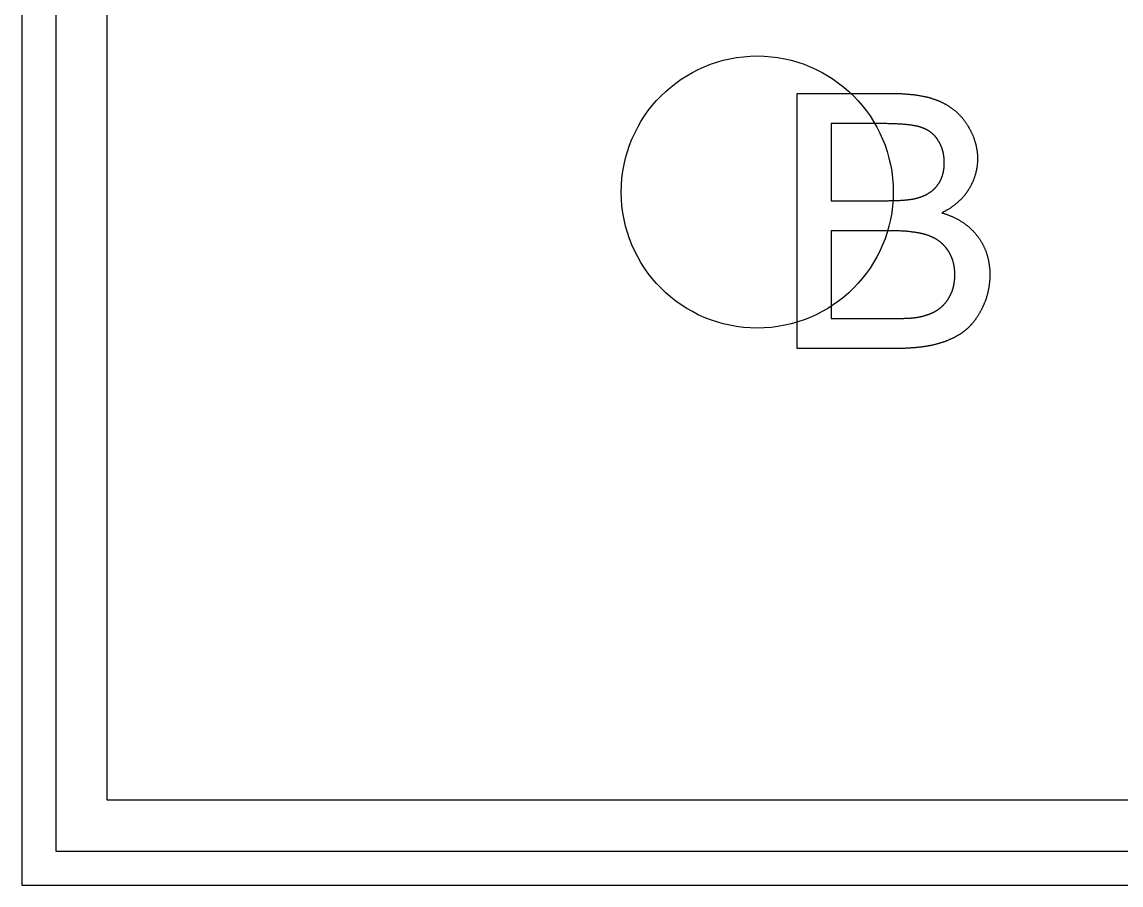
# Model space of a CAD drawing. Extents: x -140 to 139, y -60 to 60.
# Drawn here: x -35.15 to -22.22, y -42.15 to -32 of the extents above; entities that cross this region are included whole.
import ezdxf

# ---------------------------------------------------------------- set-up
doc = ezdxf.new("R2010")
doc.units = 0
doc.layers.add('CUT', color=1, linetype='Continuous')
doc.layers.add('ENGRAVE', color=5, linetype='Continuous')

msp = doc.modelspace()

# ---------------------------------------------------------------- linework, layer by layer
at = {"layer": 'CUT', "color": 1}
msp.add_circle((-26.5, -34), 1.6, dxfattribs=at)
at = {"layer": 'ENGRAVE', "color": 5}
for points in [[(-14.85, -21.85), (-35.15, -21.85), (-35.15, -42.15), (-14.85, -42.15), (-14.85, -21.85)], [(-15.25, -22.25), (-34.75, -22.25), (-34.75, -41.75), (-15.25, -41.75), (-15.25, -22.25)]]:
    msp.add_lwpolyline(points, close=True, dxfattribs=at)
for points in [[(-34.15, -22.85), (-34.15, -41.15)], [(-26.029, -35.841), (-26.029, -32.841)], [(-26.029, -32.841), (-24.904, -32.841)], [(-24.904, -32.841), (-24.891, -32.841), (-24.878, -32.841), (-24.865, -32.841), (-24.853, -32.842), (-24.84, -32.842), (-24.828, -32.842), (-24.815, -32.843), (-24.803, -32.843), (-24.791, -32.844), (-24.779, -32.844), (-24.767, -32.845), (-24.755, -32.846), (-24.744, -32.847), (-24.732, -32.847), (-24.72, -32.848), (-24.709, -32.849), (-24.698, -32.851), (-24.686, -32.852), (-24.675, -32.853), (-24.664, -32.854), (-24.653, -32.855), (-24.642, -32.857), (-24.631, -32.858), (-24.621, -32.86), (-24.61, -32.861), (-24.6, -32.863), (-24.59, -32.865), (-24.579, -32.867), (-24.568, -32.869), (-24.558, -32.871), (-24.548, -32.873), (-24.539, -32.875), (-24.532, -32.876), (-24.525, -32.878), (-24.519, -32.879), (-24.513, -32.88), (-24.507, -32.882), (-24.501, -32.883), (-24.495, -32.885), (-24.489, -32.886), (-24.482, -32.888), (-24.476, -32.89), (-24.47, -32.891), (-24.464, -32.893), (-24.458, -32.895), (-24.452, -32.897), (-24.447, -32.898), (-24.441, -32.9), (-24.435, -32.902), (-24.429, -32.904), (-24.424, -32.906), (-24.418, -32.908), (-24.412, -32.91), (-24.407, -32.912), (-24.401, -32.914), (-24.396, -32.916), (-24.39, -32.918), (-24.385, -32.92), (-24.379, -32.922), (-24.374, -32.924), (-24.369, -32.926), (-24.364, -32.929), (-24.359, -32.931), (-24.353, -32.933)], [(-24.353, -32.933), (-24.347, -32.936), (-24.34, -32.939), (-24.334, -32.942), (-24.327, -32.945), (-24.321, -32.948), (-24.315, -32.951), (-24.308, -32.954), (-24.302, -32.957), (-24.296, -32.961), (-24.29, -32.964), (-24.284, -32.967), (-24.278, -32.971), (-24.272, -32.974), (-24.266, -32.978), (-24.26, -32.981), (-24.254, -32.985), (-24.248, -32.989), (-24.242, -32.992), (-24.237, -32.996), (-24.231, -33), (-24.225, -33.004), (-24.22, -33.008), (-24.214, -33.012), (-24.209, -33.016), (-24.203, -33.02), (-24.198, -33.024), (-24.192, -33.028), (-24.187, -33.032), (-24.182, -33.036), (-24.176, -33.041), (-24.171, -33.045), (-24.166, -33.05), (-24.161, -33.054), (-24.156, -33.058), (-24.151, -33.063), (-24.146, -33.067), (-24.142, -33.072), (-24.137, -33.077), (-24.132, -33.081), (-24.127, -33.086), (-24.123, -33.091), (-24.118, -33.095), (-24.114, -33.1), (-24.109, -33.105), (-24.105, -33.11), (-24.1, -33.115), (-24.096, -33.12), (-24.091, -33.125), (-24.087, -33.131), (-24.083, -33.136), (-24.079, -33.141), (-24.074, -33.146), (-24.07, -33.152), (-24.066, -33.157), (-24.062, -33.162), (-24.058, -33.168), (-24.054, -33.173), (-24.05, -33.179), (-24.047, -33.185), (-24.043, -33.19), (-24.039, -33.196), (-24.035, -33.202), (-24.032, -33.208), (-24.028, -33.214)], [(-25.033, -33.195), (-25.632, -33.195)], [(-25.632, -33.195), (-25.632, -34.102)], [(-24.576, -33.238), (-24.579, -33.237), (-24.582, -33.236), (-24.584, -33.236), (-24.587, -33.235), (-24.589, -33.234), (-24.592, -33.233), (-24.595, -33.233), (-24.598, -33.232), (-24.6, -33.231), (-24.603, -33.23), (-24.606, -33.23), (-24.609, -33.229), (-24.612, -33.228), (-24.615, -33.227), (-24.618, -33.227), (-24.621, -33.226), (-24.624, -33.225), (-24.627, -33.225), (-24.63, -33.224), (-24.633, -33.223), (-24.637, -33.223), (-24.64, -33.222), (-24.643, -33.221), (-24.646, -33.221), (-24.65, -33.22), (-24.654, -33.22), (-24.657, -33.219), (-24.66, -33.218), (-24.663, -33.218), (-24.665, -33.217), (-24.669, -33.217), (-24.674, -33.216), (-24.681, -33.215), (-24.69, -33.214), (-24.699, -33.212), (-24.709, -33.211), (-24.718, -33.21), (-24.728, -33.209), (-24.737, -33.208), (-24.746, -33.207), (-24.756, -33.206), (-24.766, -33.205), (-24.776, -33.204), (-24.787, -33.203), (-24.797, -33.202), (-24.808, -33.202), (-24.819, -33.201), (-24.83, -33.2), (-24.841, -33.2), (-24.853, -33.199), (-24.865, -33.199), (-24.876, -33.198), (-24.889, -33.198), (-24.901, -33.197), (-24.913, -33.197), (-24.926, -33.196), (-24.938, -33.196), (-24.951, -33.196), (-24.964, -33.196), (-24.978, -33.195), (-24.991, -33.195), (-25.005, -33.195), (-25.019, -33.195), (-25.033, -33.195)], [(-24.028, -33.214), (-24.024, -33.22), (-24.02, -33.226), (-24.017, -33.232), (-24.013, -33.238), (-24.01, -33.244), (-24.006, -33.25), (-24.003, -33.256), (-23.999, -33.263), (-23.996, -33.269), (-23.993, -33.275), (-23.989, -33.281), (-23.986, -33.287), (-23.983, -33.294), (-23.98, -33.3), (-23.977, -33.306), (-23.974, -33.312), (-23.972, -33.319), (-23.969, -33.325), (-23.966, -33.331), (-23.964, -33.337), (-23.961, -33.344), (-23.958, -33.35), (-23.956, -33.356), (-23.954, -33.363), (-23.951, -33.369), (-23.949, -33.375), (-23.947, -33.382), (-23.945, -33.388), (-23.943, -33.395), (-23.941, -33.401), (-23.939, -33.407), (-23.937, -33.414), (-23.935, -33.42), (-23.933, -33.426), (-23.932, -33.432), (-23.93, -33.438), (-23.929, -33.444), (-23.927, -33.45), (-23.926, -33.456), (-23.925, -33.462), (-23.923, -33.468), (-23.922, -33.474), (-23.921, -33.48), (-23.92, -33.486), (-23.919, -33.492), (-23.918, -33.498), (-23.917, -33.504), (-23.916, -33.51), (-23.915, -33.516), (-23.915, -33.522), (-23.914, -33.528), (-23.913, -33.534), (-23.913, -33.541), (-23.912, -33.547), (-23.911, -33.553), (-23.911, -33.559), (-23.911, -33.565), (-23.91, -33.571), (-23.91, -33.577), (-23.91, -33.584), (-23.91, -33.59), (-23.909, -33.596), (-23.909, -33.602), (-23.909, -33.608)], [(-24.372, -33.394), (-24.374, -33.39), (-24.376, -33.387), (-24.379, -33.383), (-24.381, -33.38), (-24.383, -33.376), (-24.386, -33.373), (-24.388, -33.37), (-24.39, -33.366), (-24.393, -33.363), (-24.395, -33.36), (-24.398, -33.357), (-24.4, -33.354), (-24.403, -33.351), (-24.405, -33.348), (-24.408, -33.345), (-24.411, -33.342), (-24.413, -33.339), (-24.416, -33.336), (-24.419, -33.333), (-24.422, -33.33), (-24.424, -33.327), (-24.427, -33.324), (-24.43, -33.322), (-24.433, -33.319), (-24.436, -33.316), (-24.439, -33.314), (-24.442, -33.311), (-24.445, -33.308), (-24.448, -33.306), (-24.451, -33.303), (-24.454, -33.301), (-24.457, -33.299), (-24.46, -33.296), (-24.464, -33.294), (-24.467, -33.291), (-24.47, -33.289), (-24.474, -33.287), (-24.477, -33.284), (-24.481, -33.282), (-24.484, -33.28), (-24.488, -33.278), (-24.491, -33.276), (-24.495, -33.273), (-24.498, -33.271), (-24.502, -33.269), (-24.505, -33.267), (-24.509, -33.265), (-24.513, -33.264), (-24.517, -33.262), (-24.52, -33.26), (-24.524, -33.258), (-24.528, -33.256), (-24.532, -33.255), (-24.536, -33.253), (-24.54, -33.251), (-24.544, -33.25), (-24.548, -33.248), (-24.552, -33.247), (-24.556, -33.245), (-24.56, -33.244), (-24.564, -33.242), (-24.568, -33.241), (-24.572, -33.239), (-24.576, -33.238)], [(-24.3, -33.656), (-24.3, -33.651), (-24.3, -33.646), (-24.3, -33.641), (-24.3, -33.636), (-24.301, -33.631), (-24.301, -33.626), (-24.301, -33.621), (-24.301, -33.617), (-24.302, -33.612), (-24.302, -33.607), (-24.302, -33.602), (-24.303, -33.598), (-24.303, -33.593), (-24.304, -33.588), (-24.305, -33.584), (-24.305, -33.579), (-24.306, -33.575), (-24.306, -33.57), (-24.307, -33.565), (-24.308, -33.561), (-24.309, -33.556), (-24.31, -33.552), (-24.31, -33.547), (-24.311, -33.543), (-24.312, -33.539), (-24.313, -33.534), (-24.314, -33.53), (-24.315, -33.525), (-24.317, -33.521), (-24.318, -33.516), (-24.319, -33.512), (-24.32, -33.508), (-24.321, -33.504), (-24.322, -33.5), (-24.324, -33.496), (-24.325, -33.493), (-24.326, -33.489), (-24.327, -33.485), (-24.329, -33.482), (-24.33, -33.478), (-24.331, -33.474), (-24.333, -33.47), (-24.334, -33.467), (-24.336, -33.463), (-24.337, -33.46), (-24.339, -33.456), (-24.34, -33.452), (-24.342, -33.449), (-24.344, -33.445), (-24.345, -33.442), (-24.347, -33.438), (-24.349, -33.435), (-24.35, -33.431), (-24.352, -33.428), (-24.354, -33.424), (-24.356, -33.421), (-24.358, -33.417), (-24.36, -33.414), (-24.362, -33.41), (-24.364, -33.407), (-24.366, -33.404), (-24.368, -33.4), (-24.37, -33.397), (-24.372, -33.394)], [(-23.909, -33.608), (-23.909, -33.614), (-23.909, -33.62), (-23.91, -33.626), (-23.91, -33.632), (-23.91, -33.638), (-23.91, -33.644), (-23.91, -33.65), (-23.911, -33.655), (-23.911, -33.661), (-23.912, -33.667), (-23.912, -33.673), (-23.913, -33.679), (-23.913, -33.684), (-23.914, -33.69), (-23.915, -33.696), (-23.916, -33.702), (-23.916, -33.707), (-23.917, -33.713), (-23.918, -33.719), (-23.919, -33.724), (-23.92, -33.73), (-23.921, -33.736), (-23.922, -33.741), (-23.923, -33.747), (-23.925, -33.753), (-23.926, -33.758), (-23.927, -33.764), (-23.929, -33.77), (-23.93, -33.775), (-23.931, -33.781), (-23.933, -33.786), (-23.934, -33.792), (-23.936, -33.798), (-23.938, -33.803), (-23.94, -33.809), (-23.941, -33.815), (-23.943, -33.821), (-23.945, -33.826), (-23.947, -33.832), (-23.949, -33.838), (-23.951, -33.843), (-23.953, -33.849), (-23.956, -33.855), (-23.958, -33.86), (-23.96, -33.866), (-23.962, -33.872), (-23.965, -33.877), (-23.967, -33.883), (-23.97, -33.888), (-23.972, -33.894), (-23.975, -33.899), (-23.978, -33.905), (-23.98, -33.911), (-23.983, -33.916), (-23.986, -33.922), (-23.989, -33.927), (-23.992, -33.933), (-23.995, -33.938), (-23.998, -33.944), (-24.001, -33.949), (-24.004, -33.954), (-24.007, -33.96), (-24.01, -33.965), (-24.014, -33.971)], [(-24.378, -33.917), (-24.376, -33.914), (-24.374, -33.912), (-24.371, -33.909), (-24.369, -33.905), (-24.367, -33.902), (-24.365, -33.899), (-24.363, -33.896), (-24.361, -33.893), (-24.359, -33.89), (-24.357, -33.887), (-24.356, -33.884), (-24.354, -33.881), (-24.352, -33.877), (-24.35, -33.874), (-24.348, -33.871), (-24.347, -33.868), (-24.345, -33.864), (-24.343, -33.861), (-24.342, -33.858), (-24.34, -33.854), (-24.339, -33.851), (-24.337, -33.847), (-24.336, -33.844), (-24.334, -33.841), (-24.333, -33.837), (-24.331, -33.833), (-24.33, -33.83), (-24.329, -33.827), (-24.327, -33.823), (-24.326, -33.82), (-24.325, -33.816), (-24.323, -33.812), (-24.322, -33.808), (-24.321, -33.804), (-24.319, -33.799), (-24.318, -33.794), (-24.317, -33.79), (-24.316, -33.785), (-24.314, -33.781), (-24.313, -33.776), (-24.312, -33.771), (-24.311, -33.767), (-24.31, -33.762), (-24.309, -33.757), (-24.308, -33.752), (-24.308, -33.748), (-24.307, -33.743), (-24.306, -33.738), (-24.305, -33.733), (-24.305, -33.728), (-24.304, -33.723), (-24.303, -33.718), (-24.303, -33.713), (-24.302, -33.708), (-24.302, -33.703), (-24.302, -33.698), (-24.301, -33.693), (-24.301, -33.687), (-24.301, -33.682), (-24.301, -33.677), (-24.3, -33.672), (-24.3, -33.666), (-24.3, -33.661), (-24.3, -33.656)], [(-24.605, -34.067), (-24.6, -34.065), (-24.595, -34.064), (-24.59, -34.062), (-24.585, -34.06), (-24.58, -34.059), (-24.575, -34.057), (-24.57, -34.055), (-24.565, -34.053), (-24.56, -34.051), (-24.555, -34.05), (-24.55, -34.048), (-24.546, -34.046), (-24.541, -34.044), (-24.536, -34.042), (-24.532, -34.04), (-24.527, -34.038), (-24.523, -34.035), (-24.519, -34.033), (-24.514, -34.031), (-24.51, -34.029), (-24.505, -34.027), (-24.501, -34.024), (-24.497, -34.022), (-24.493, -34.02), (-24.489, -34.017), (-24.485, -34.015), (-24.481, -34.012), (-24.477, -34.01), (-24.473, -34.007), (-24.469, -34.004), (-24.465, -34.002), (-24.461, -33.999), (-24.458, -33.997), (-24.455, -33.995), (-24.452, -33.993), (-24.449, -33.99), (-24.446, -33.988), (-24.443, -33.986), (-24.44, -33.983), (-24.438, -33.981), (-24.435, -33.979), (-24.432, -33.976), (-24.429, -33.974), (-24.426, -33.971), (-24.424, -33.969), (-24.421, -33.966), (-24.418, -33.964), (-24.416, -33.961), (-24.413, -33.959), (-24.411, -33.956), (-24.408, -33.954), (-24.406, -33.951), (-24.403, -33.948), (-24.401, -33.946), (-24.398, -33.943), (-24.396, -33.94), (-24.394, -33.937), (-24.391, -33.935), (-24.389, -33.932), (-24.387, -33.929), (-24.384, -33.926), (-24.382, -33.923), (-24.38, -33.92), (-24.378, -33.917)], [(-24.014, -33.971), (-24.017, -33.976), (-24.02, -33.98), (-24.023, -33.985), (-24.026, -33.99), (-24.029, -33.995), (-24.032, -33.999), (-24.036, -34.004), (-24.039, -34.009), (-24.042, -34.013), (-24.046, -34.018), (-24.049, -34.023), (-24.053, -34.027), (-24.056, -34.032), (-24.06, -34.036), (-24.063, -34.041), (-24.067, -34.045), (-24.071, -34.05), (-24.075, -34.054), (-24.078, -34.058), (-24.082, -34.063), (-24.086, -34.067), (-24.09, -34.071), (-24.094, -34.076), (-24.098, -34.08), (-24.102, -34.084), (-24.106, -34.088), (-24.11, -34.092), (-24.115, -34.096), (-24.119, -34.1), (-24.123, -34.104), (-24.127, -34.108), (-24.132, -34.113), (-24.137, -34.117), (-24.142, -34.122), (-24.147, -34.127), (-24.153, -34.131), (-24.159, -34.136), (-24.164, -34.14), (-24.17, -34.145), (-24.175, -34.149), (-24.181, -34.154), (-24.187, -34.158), (-24.192, -34.162), (-24.198, -34.167), (-24.204, -34.171), (-24.21, -34.175), (-24.216, -34.179), (-24.222, -34.184), (-24.229, -34.188), (-24.235, -34.192), (-24.241, -34.196), (-24.248, -34.2), (-24.254, -34.204), (-24.261, -34.208), (-24.267, -34.212), (-24.274, -34.215), (-24.28, -34.219), (-24.287, -34.223), (-24.294, -34.227), (-24.301, -34.23), (-24.308, -34.234), (-24.315, -34.238), (-24.322, -34.241), (-24.329, -34.245)], [(-25.632, -34.102), (-24.984, -34.102)], [(-24.984, -34.102), (-24.972, -34.102), (-24.961, -34.102), (-24.95, -34.101), (-24.939, -34.101), (-24.929, -34.101), (-24.918, -34.101), (-24.908, -34.101), (-24.897, -34.101), (-24.887, -34.1), (-24.877, -34.1), (-24.867, -34.1), (-24.857, -34.099), (-24.848, -34.099), (-24.838, -34.098), (-24.829, -34.098), (-24.82, -34.098), (-24.811, -34.097), (-24.802, -34.096), (-24.793, -34.096), (-24.784, -34.095), (-24.776, -34.095), (-24.767, -34.094), (-24.759, -34.093), (-24.751, -34.092), (-24.743, -34.092), (-24.736, -34.091), (-24.728, -34.09), (-24.72, -34.089), (-24.712, -34.088), (-24.704, -34.087), (-24.697, -34.086), (-24.691, -34.085), (-24.687, -34.085), (-24.684, -34.084), (-24.681, -34.084), (-24.679, -34.083), (-24.676, -34.083), (-24.673, -34.082), (-24.67, -34.082), (-24.667, -34.081), (-24.664, -34.081), (-24.661, -34.08), (-24.658, -34.08), (-24.655, -34.079), (-24.653, -34.079), (-24.65, -34.078), (-24.647, -34.077), (-24.644, -34.077), (-24.642, -34.076), (-24.639, -34.076), (-24.637, -34.075), (-24.634, -34.075), (-24.631, -34.074), (-24.629, -34.073), (-24.626, -34.073), (-24.624, -34.072), (-24.621, -34.071), (-24.619, -34.071), (-24.617, -34.07), (-24.614, -34.07), (-24.612, -34.069), (-24.61, -34.068), (-24.607, -34.068), (-24.605, -34.067)], [(-24.329, -34.245), (-24.32, -34.248), (-24.311, -34.25), (-24.302, -34.253), (-24.293, -34.256), (-24.284, -34.259), (-24.275, -34.262), (-24.266, -34.265), (-24.258, -34.269), (-24.249, -34.272), (-24.24, -34.275), (-24.232, -34.278), (-24.224, -34.282), (-24.215, -34.285), (-24.207, -34.289), (-24.199, -34.293), (-24.191, -34.296), (-24.183, -34.3), (-24.175, -34.304), (-24.167, -34.308), (-24.159, -34.312), (-24.152, -34.316), (-24.144, -34.32), (-24.136, -34.324), (-24.129, -34.328), (-24.122, -34.332), (-24.114, -34.337), (-24.107, -34.341), (-24.1, -34.346), (-24.092, -34.35), (-24.085, -34.355), (-24.078, -34.36), (-24.072, -34.364), (-24.065, -34.368), (-24.06, -34.372), (-24.054, -34.376), (-24.049, -34.381), (-24.043, -34.385), (-24.038, -34.389), (-24.032, -34.393), (-24.027, -34.398), (-24.021, -34.402), (-24.016, -34.407), (-24.01, -34.411), (-24.005, -34.416), (-24, -34.42), (-23.995, -34.425), (-23.99, -34.43), (-23.985, -34.435), (-23.98, -34.439), (-23.975, -34.444), (-23.97, -34.449), (-23.965, -34.454), (-23.96, -34.459), (-23.956, -34.464), (-23.951, -34.469), (-23.946, -34.474), (-23.942, -34.48), (-23.937, -34.485), (-23.933, -34.49), (-23.928, -34.495), (-23.924, -34.501), (-23.92, -34.506), (-23.916, -34.512), (-23.911, -34.517)], [(-24.939, -34.456), (-25.632, -34.456)], [(-25.632, -34.456), (-25.632, -35.487)], [(-24.501, -34.507), (-24.504, -34.506), (-24.508, -34.505), (-24.511, -34.503), (-24.515, -34.502), (-24.518, -34.501), (-24.522, -34.5), (-24.525, -34.499), (-24.529, -34.498), (-24.533, -34.497), (-24.536, -34.496), (-24.54, -34.495), (-24.544, -34.494), (-24.548, -34.493), (-24.551, -34.492), (-24.555, -34.491), (-24.559, -34.49), (-24.563, -34.489), (-24.567, -34.488), (-24.571, -34.487), (-24.575, -34.486), (-24.579, -34.486), (-24.583, -34.485), (-24.588, -34.484), (-24.592, -34.483), (-24.596, -34.482), (-24.601, -34.481), (-24.605, -34.481), (-24.609, -34.48), (-24.613, -34.479), (-24.616, -34.478), (-24.621, -34.478), (-24.626, -34.477), (-24.633, -34.476), (-24.642, -34.474), (-24.65, -34.473), (-24.659, -34.472), (-24.668, -34.471), (-24.677, -34.47), (-24.685, -34.468), (-24.694, -34.468), (-24.703, -34.467), (-24.712, -34.466), (-24.721, -34.465), (-24.73, -34.464), (-24.74, -34.463), (-24.749, -34.462), (-24.759, -34.462), (-24.769, -34.461), (-24.778, -34.46), (-24.788, -34.46), (-24.798, -34.459), (-24.809, -34.459), (-24.819, -34.458), (-24.829, -34.458), (-24.84, -34.457), (-24.85, -34.457), (-24.861, -34.457), (-24.872, -34.456), (-24.882, -34.456), (-24.894, -34.456), (-24.905, -34.456), (-24.916, -34.456), (-24.927, -34.456), (-24.939, -34.456)], [(-24.261, -34.681), (-24.264, -34.677), (-24.267, -34.673), (-24.269, -34.67), (-24.272, -34.666), (-24.275, -34.662), (-24.277, -34.659), (-24.28, -34.655), (-24.283, -34.652), (-24.286, -34.648), (-24.289, -34.645), (-24.292, -34.641), (-24.295, -34.638), (-24.298, -34.635), (-24.301, -34.631), (-24.304, -34.628), (-24.307, -34.625), (-24.31, -34.622), (-24.313, -34.618), (-24.316, -34.615), (-24.32, -34.612), (-24.323, -34.609), (-24.326, -34.606), (-24.329, -34.603), (-24.333, -34.6), (-24.336, -34.597), (-24.339, -34.594), (-24.343, -34.591), (-24.346, -34.589), (-24.35, -34.586), (-24.353, -34.583), (-24.357, -34.58), (-24.36, -34.578), (-24.364, -34.575), (-24.368, -34.572), (-24.372, -34.569), (-24.376, -34.567), (-24.38, -34.564), (-24.384, -34.561), (-24.388, -34.559), (-24.392, -34.556), (-24.396, -34.554), (-24.4, -34.551), (-24.405, -34.549), (-24.409, -34.546), (-24.413, -34.544), (-24.417, -34.542), (-24.422, -34.539), (-24.426, -34.537), (-24.43, -34.535), (-24.435, -34.533), (-24.439, -34.531), (-24.444, -34.529), (-24.448, -34.527), (-24.453, -34.525), (-24.458, -34.523), (-24.462, -34.521), (-24.467, -34.519), (-24.472, -34.517), (-24.476, -34.515), (-24.481, -34.513), (-24.486, -34.512), (-24.491, -34.51), (-24.496, -34.508), (-24.501, -34.507)], [(-23.911, -34.517), (-23.907, -34.523), (-23.903, -34.529), (-23.898, -34.535), (-23.894, -34.54), (-23.89, -34.546), (-23.886, -34.552), (-23.882, -34.558), (-23.878, -34.564), (-23.874, -34.57), (-23.87, -34.576), (-23.867, -34.583), (-23.863, -34.589), (-23.859, -34.595), (-23.856, -34.601), (-23.852, -34.607), (-23.849, -34.614), (-23.846, -34.62), (-23.842, -34.626), (-23.839, -34.632), (-23.836, -34.639), (-23.833, -34.645), (-23.83, -34.652), (-23.827, -34.658), (-23.824, -34.665), (-23.821, -34.671), (-23.819, -34.678), (-23.816, -34.685), (-23.813, -34.691), (-23.811, -34.698), (-23.809, -34.704), (-23.806, -34.711), (-23.804, -34.718), (-23.801, -34.725), (-23.799, -34.733), (-23.797, -34.74), (-23.794, -34.748), (-23.792, -34.755), (-23.79, -34.763), (-23.788, -34.77), (-23.786, -34.778), (-23.785, -34.785), (-23.783, -34.793), (-23.781, -34.801), (-23.78, -34.809), (-23.778, -34.816), (-23.777, -34.824), (-23.775, -34.832), (-23.774, -34.84), (-23.773, -34.848), (-23.772, -34.856), (-23.771, -34.864), (-23.77, -34.872), (-23.769, -34.88), (-23.768, -34.888), (-23.767, -34.896), (-23.766, -34.904), (-23.766, -34.913), (-23.765, -34.921), (-23.765, -34.929), (-23.765, -34.938), (-23.764, -34.946), (-23.764, -34.954), (-23.764, -34.963), (-23.764, -34.971)], [(-24.175, -34.971), (-24.175, -34.966), (-24.175, -34.96), (-24.176, -34.955), (-24.176, -34.949), (-24.176, -34.944), (-24.176, -34.939), (-24.176, -34.933), (-24.177, -34.928), (-24.177, -34.922), (-24.178, -34.917), (-24.178, -34.912), (-24.179, -34.907), (-24.179, -34.901), (-24.18, -34.896), (-24.181, -34.891), (-24.181, -34.886), (-24.182, -34.881), (-24.183, -34.876), (-24.184, -34.871), (-24.185, -34.865), (-24.186, -34.86), (-24.187, -34.855), (-24.188, -34.85), (-24.189, -34.845), (-24.19, -34.841), (-24.191, -34.836), (-24.192, -34.831), (-24.194, -34.826), (-24.195, -34.821), (-24.196, -34.816), (-24.198, -34.811), (-24.199, -34.807), (-24.201, -34.802), (-24.202, -34.798), (-24.203, -34.794), (-24.205, -34.79), (-24.206, -34.786), (-24.208, -34.782), (-24.21, -34.777), (-24.211, -34.773), (-24.213, -34.769), (-24.215, -34.765), (-24.216, -34.761), (-24.218, -34.757), (-24.22, -34.753), (-24.222, -34.749), (-24.224, -34.745), (-24.225, -34.741), (-24.227, -34.737), (-24.229, -34.733), (-24.231, -34.729), (-24.234, -34.726), (-24.236, -34.722), (-24.238, -34.718), (-24.24, -34.714), (-24.242, -34.71), (-24.244, -34.707), (-24.247, -34.703), (-24.249, -34.699), (-24.251, -34.695), (-24.254, -34.692), (-24.256, -34.688), (-24.259, -34.684), (-24.261, -34.681)], [(-24.235, -35.225), (-24.233, -35.222), (-24.231, -35.219), (-24.23, -35.215), (-24.228, -35.212), (-24.226, -35.209), (-24.225, -35.206), (-24.223, -35.202), (-24.222, -35.199), (-24.22, -35.196), (-24.219, -35.192), (-24.217, -35.189), (-24.216, -35.185), (-24.214, -35.182), (-24.213, -35.179), (-24.212, -35.175), (-24.21, -35.172), (-24.209, -35.168), (-24.208, -35.165), (-24.206, -35.161), (-24.205, -35.158), (-24.204, -35.154), (-24.203, -35.151), (-24.202, -35.147), (-24.2, -35.144), (-24.199, -35.14), (-24.198, -35.137), (-24.197, -35.133), (-24.196, -35.129), (-24.195, -35.126), (-24.194, -35.122), (-24.193, -35.119), (-24.192, -35.115), (-24.191, -35.111), (-24.19, -35.107), (-24.189, -35.102), (-24.188, -35.098), (-24.187, -35.094), (-24.186, -35.089), (-24.186, -35.085), (-24.185, -35.081), (-24.184, -35.076), (-24.183, -35.072), (-24.183, -35.068), (-24.182, -35.063), (-24.181, -35.059), (-24.181, -35.054), (-24.18, -35.05), (-24.18, -35.045), (-24.179, -35.041), (-24.179, -35.036), (-24.178, -35.032), (-24.178, -35.027), (-24.177, -35.023), (-24.177, -35.018), (-24.177, -35.014), (-24.176, -35.009), (-24.176, -35.004), (-24.176, -35), (-24.176, -34.995), (-24.176, -34.99), (-24.175, -34.986), (-24.175, -34.981), (-24.175, -34.976), (-24.175, -34.971)], [(-23.764, -34.971), (-23.764, -34.978), (-23.764, -34.985), (-23.764, -34.991), (-23.764, -34.998), (-23.765, -35.005), (-23.765, -35.011), (-23.765, -35.018), (-23.765, -35.025), (-23.766, -35.031), (-23.766, -35.038), (-23.767, -35.044), (-23.767, -35.051), (-23.768, -35.057), (-23.768, -35.064), (-23.769, -35.07), (-23.77, -35.077), (-23.771, -35.083), (-23.771, -35.09), (-23.772, -35.096), (-23.773, -35.103), (-23.774, -35.109), (-23.775, -35.115), (-23.776, -35.122), (-23.777, -35.128), (-23.778, -35.135), (-23.779, -35.141), (-23.781, -35.147), (-23.782, -35.153), (-23.783, -35.16), (-23.785, -35.166), (-23.786, -35.172), (-23.787, -35.179), (-23.789, -35.185), (-23.79, -35.191), (-23.792, -35.197), (-23.793, -35.203), (-23.795, -35.208), (-23.797, -35.214), (-23.798, -35.22), (-23.8, -35.226), (-23.802, -35.232), (-23.804, -35.238), (-23.805, -35.244), (-23.807, -35.25), (-23.809, -35.256), (-23.811, -35.262), (-23.813, -35.267), (-23.815, -35.273), (-23.817, -35.279), (-23.82, -35.285), (-23.822, -35.29), (-23.824, -35.296), (-23.826, -35.302), (-23.829, -35.308), (-23.831, -35.313), (-23.833, -35.319), (-23.836, -35.325), (-23.838, -35.33), (-23.841, -35.336), (-23.843, -35.342), (-23.846, -35.347), (-23.849, -35.353), (-23.851, -35.359), (-23.854, -35.364)], [(-24.386, -35.391), (-24.383, -35.389), (-24.381, -35.387), (-24.378, -35.386), (-24.375, -35.384), (-24.373, -35.382), (-24.37, -35.38), (-24.368, -35.379), (-24.365, -35.377), (-24.362, -35.375), (-24.36, -35.373), (-24.357, -35.371), (-24.355, -35.369), (-24.352, -35.367), (-24.35, -35.365), (-24.347, -35.363), (-24.345, -35.361), (-24.342, -35.359), (-24.34, -35.357), (-24.338, -35.355), (-24.335, -35.353), (-24.333, -35.351), (-24.33, -35.349), (-24.328, -35.347), (-24.326, -35.344), (-24.323, -35.342), (-24.321, -35.34), (-24.319, -35.338), (-24.316, -35.335), (-24.314, -35.333), (-24.312, -35.331), (-24.31, -35.329), (-24.307, -35.326), (-24.305, -35.324), (-24.302, -35.321), (-24.3, -35.318), (-24.297, -35.315), (-24.295, -35.312), (-24.292, -35.309), (-24.29, -35.307), (-24.287, -35.304), (-24.285, -35.301), (-24.283, -35.298), (-24.28, -35.295), (-24.278, -35.292), (-24.275, -35.289), (-24.273, -35.286), (-24.271, -35.282), (-24.269, -35.279), (-24.266, -35.276), (-24.264, -35.273), (-24.262, -35.27), (-24.26, -35.266), (-24.257, -35.263), (-24.255, -35.26), (-24.253, -35.256), (-24.251, -35.253), (-24.249, -35.25), (-24.247, -35.246), (-24.245, -35.243), (-24.243, -35.239), (-24.241, -35.236), (-24.239, -35.232), (-24.237, -35.229), (-24.235, -35.225)], [(-24.615, -35.473), (-24.61, -35.472), (-24.606, -35.471), (-24.601, -35.47), (-24.596, -35.469), (-24.592, -35.468), (-24.587, -35.467), (-24.582, -35.466), (-24.578, -35.465), (-24.573, -35.464), (-24.568, -35.463), (-24.564, -35.462), (-24.559, -35.461), (-24.555, -35.46), (-24.551, -35.459), (-24.546, -35.457), (-24.542, -35.456), (-24.537, -35.455), (-24.533, -35.454), (-24.529, -35.453), (-24.524, -35.451), (-24.52, -35.45), (-24.516, -35.449), (-24.512, -35.448), (-24.508, -35.446), (-24.504, -35.445), (-24.499, -35.443), (-24.495, -35.442), (-24.491, -35.441), (-24.487, -35.439), (-24.483, -35.438), (-24.479, -35.436), (-24.475, -35.435), (-24.472, -35.433), (-24.469, -35.432), (-24.466, -35.431), (-24.463, -35.43), (-24.46, -35.429), (-24.457, -35.428), (-24.454, -35.426), (-24.451, -35.425), (-24.448, -35.424), (-24.446, -35.422), (-24.443, -35.421), (-24.44, -35.42), (-24.437, -35.418), (-24.434, -35.417), (-24.431, -35.416), (-24.429, -35.414), (-24.426, -35.413), (-24.423, -35.412), (-24.42, -35.41), (-24.418, -35.409), (-24.415, -35.407), (-24.412, -35.406), (-24.409, -35.404), (-24.407, -35.403), (-24.404, -35.402), (-24.402, -35.4), (-24.399, -35.399), (-24.396, -35.397), (-24.394, -35.396), (-24.391, -35.394), (-24.389, -35.392), (-24.386, -35.391)], [(-23.854, -35.364), (-23.857, -35.37), (-23.86, -35.377), (-23.863, -35.383), (-23.866, -35.389), (-23.869, -35.395), (-23.873, -35.401), (-23.876, -35.406), (-23.879, -35.412), (-23.882, -35.418), (-23.886, -35.424), (-23.889, -35.429), (-23.892, -35.435), (-23.896, -35.441), (-23.899, -35.446), (-23.902, -35.452), (-23.906, -35.457), (-23.909, -35.463), (-23.913, -35.468), (-23.916, -35.473), (-23.92, -35.478), (-23.923, -35.484), (-23.927, -35.489), (-23.93, -35.494), (-23.934, -35.499), (-23.938, -35.504), (-23.941, -35.509), (-23.945, -35.514), (-23.949, -35.519), (-23.953, -35.524), (-23.957, -35.529), (-23.96, -35.533), (-23.964, -35.538), (-23.967, -35.542), (-23.97, -35.545), (-23.974, -35.549), (-23.977, -35.553), (-23.98, -35.556), (-23.983, -35.56), (-23.986, -35.563), (-23.99, -35.567), (-23.993, -35.571), (-23.996, -35.574), (-23.999, -35.577), (-24.003, -35.581), (-24.006, -35.584), (-24.009, -35.588), (-24.013, -35.591), (-24.016, -35.594), (-24.02, -35.598), (-24.023, -35.601), (-24.027, -35.604), (-24.03, -35.607), (-24.034, -35.61), (-24.037, -35.613), (-24.041, -35.616), (-24.044, -35.619), (-24.048, -35.622), (-24.051, -35.625), (-24.055, -35.628), (-24.058, -35.631), (-24.062, -35.634), (-24.066, -35.637), (-24.069, -35.64), (-24.073, -35.643)], [(-25.632, -35.487), (-24.885, -35.487)], [(-24.885, -35.487), (-24.877, -35.487), (-24.869, -35.487), (-24.86, -35.487), (-24.852, -35.487), (-24.844, -35.487), (-24.836, -35.487), (-24.829, -35.487), (-24.821, -35.487), (-24.813, -35.486), (-24.806, -35.486), (-24.798, -35.486), (-24.791, -35.486), (-24.784, -35.486), (-24.777, -35.486), (-24.77, -35.485), (-24.763, -35.485), (-24.757, -35.485), (-24.75, -35.485), (-24.744, -35.485), (-24.737, -35.484), (-24.731, -35.484), (-24.725, -35.484), (-24.719, -35.483), (-24.713, -35.483), (-24.708, -35.483), (-24.702, -35.482), (-24.697, -35.482), (-24.691, -35.482), (-24.685, -35.481), (-24.679, -35.481), (-24.674, -35.48), (-24.67, -35.48), (-24.667, -35.48), (-24.665, -35.479), (-24.664, -35.479), (-24.662, -35.479), (-24.661, -35.479), (-24.659, -35.479), (-24.657, -35.479), (-24.655, -35.478), (-24.653, -35.478), (-24.651, -35.478), (-24.649, -35.478), (-24.647, -35.477), (-24.646, -35.477), (-24.644, -35.477), (-24.642, -35.477), (-24.64, -35.477), (-24.639, -35.476), (-24.637, -35.476), (-24.635, -35.476), (-24.634, -35.476), (-24.632, -35.475), (-24.63, -35.475), (-24.629, -35.475), (-24.627, -35.475), (-24.626, -35.474), (-24.624, -35.474), (-24.623, -35.474), (-24.621, -35.474), (-24.62, -35.473), (-24.618, -35.473), (-24.617, -35.473), (-24.615, -35.473)], [(-24.073, -35.643), (-24.077, -35.645), (-24.08, -35.648), (-24.084, -35.651), (-24.088, -35.653), (-24.091, -35.656), (-24.095, -35.659), (-24.099, -35.661), (-24.103, -35.664), (-24.107, -35.666), (-24.111, -35.669), (-24.115, -35.671), (-24.118, -35.674), (-24.122, -35.676), (-24.126, -35.679), (-24.13, -35.681), (-24.134, -35.684), (-24.139, -35.686), (-24.143, -35.689), (-24.147, -35.691), (-24.151, -35.693), (-24.155, -35.696), (-24.159, -35.698), (-24.163, -35.7), (-24.168, -35.703), (-24.172, -35.705), (-24.176, -35.707), (-24.181, -35.71), (-24.185, -35.712), (-24.189, -35.714), (-24.193, -35.716), (-24.198, -35.718), (-24.203, -35.721), (-24.208, -35.723), (-24.214, -35.726), (-24.219, -35.728), (-24.225, -35.731), (-24.231, -35.734), (-24.237, -35.736), (-24.243, -35.739), (-24.249, -35.741), (-24.255, -35.744), (-24.261, -35.746), (-24.267, -35.748), (-24.273, -35.751), (-24.279, -35.753), (-24.285, -35.755), (-24.291, -35.758), (-24.297, -35.76), (-24.304, -35.762), (-24.31, -35.764), (-24.316, -35.766), (-24.323, -35.769), (-24.329, -35.771), (-24.336, -35.773), (-24.342, -35.775), (-24.349, -35.777), (-24.355, -35.779), (-24.362, -35.781), (-24.368, -35.783), (-24.375, -35.785), (-24.382, -35.786), (-24.389, -35.788), (-24.396, -35.79), (-24.402, -35.792)], [(-24.402, -35.792), (-24.408, -35.793), (-24.413, -35.794), (-24.418, -35.796), (-24.423, -35.797), (-24.428, -35.798), (-24.434, -35.799), (-24.439, -35.8), (-24.444, -35.802), (-24.449, -35.803), (-24.455, -35.804), (-24.46, -35.805), (-24.466, -35.806), (-24.471, -35.807), (-24.477, -35.808), (-24.482, -35.809), (-24.488, -35.81), (-24.493, -35.811), (-24.499, -35.812), (-24.505, -35.813), (-24.51, -35.814), (-24.516, -35.815), (-24.522, -35.816), (-24.527, -35.817), (-24.533, -35.818), (-24.539, -35.819), (-24.545, -35.819), (-24.551, -35.82), (-24.557, -35.821), (-24.562, -35.822), (-24.568, -35.823), (-24.574, -35.823), (-24.581, -35.824), (-24.588, -35.825), (-24.597, -35.826), (-24.606, -35.827), (-24.615, -35.828), (-24.624, -35.829), (-24.633, -35.83), (-24.642, -35.831), (-24.651, -35.832), (-24.66, -35.832), (-24.669, -35.833), (-24.678, -35.834), (-24.688, -35.834), (-24.697, -35.835), (-24.706, -35.836), (-24.716, -35.836), (-24.725, -35.837), (-24.735, -35.837), (-24.744, -35.838), (-24.754, -35.838), (-24.764, -35.839), (-24.774, -35.839), (-24.784, -35.839), (-24.793, -35.84), (-24.803, -35.84), (-24.813, -35.84), (-24.824, -35.84), (-24.834, -35.841), (-24.844, -35.841), (-24.854, -35.841), (-24.865, -35.841), (-24.875, -35.841), (-24.885, -35.841)], [(-24.885, -35.841), (-26.029, -35.841)], [(-34.15, -41.15), (-15.85, -41.15)]]:
    msp.add_lwpolyline(points, dxfattribs=at)

doc.saveas('drawing.dxf')
